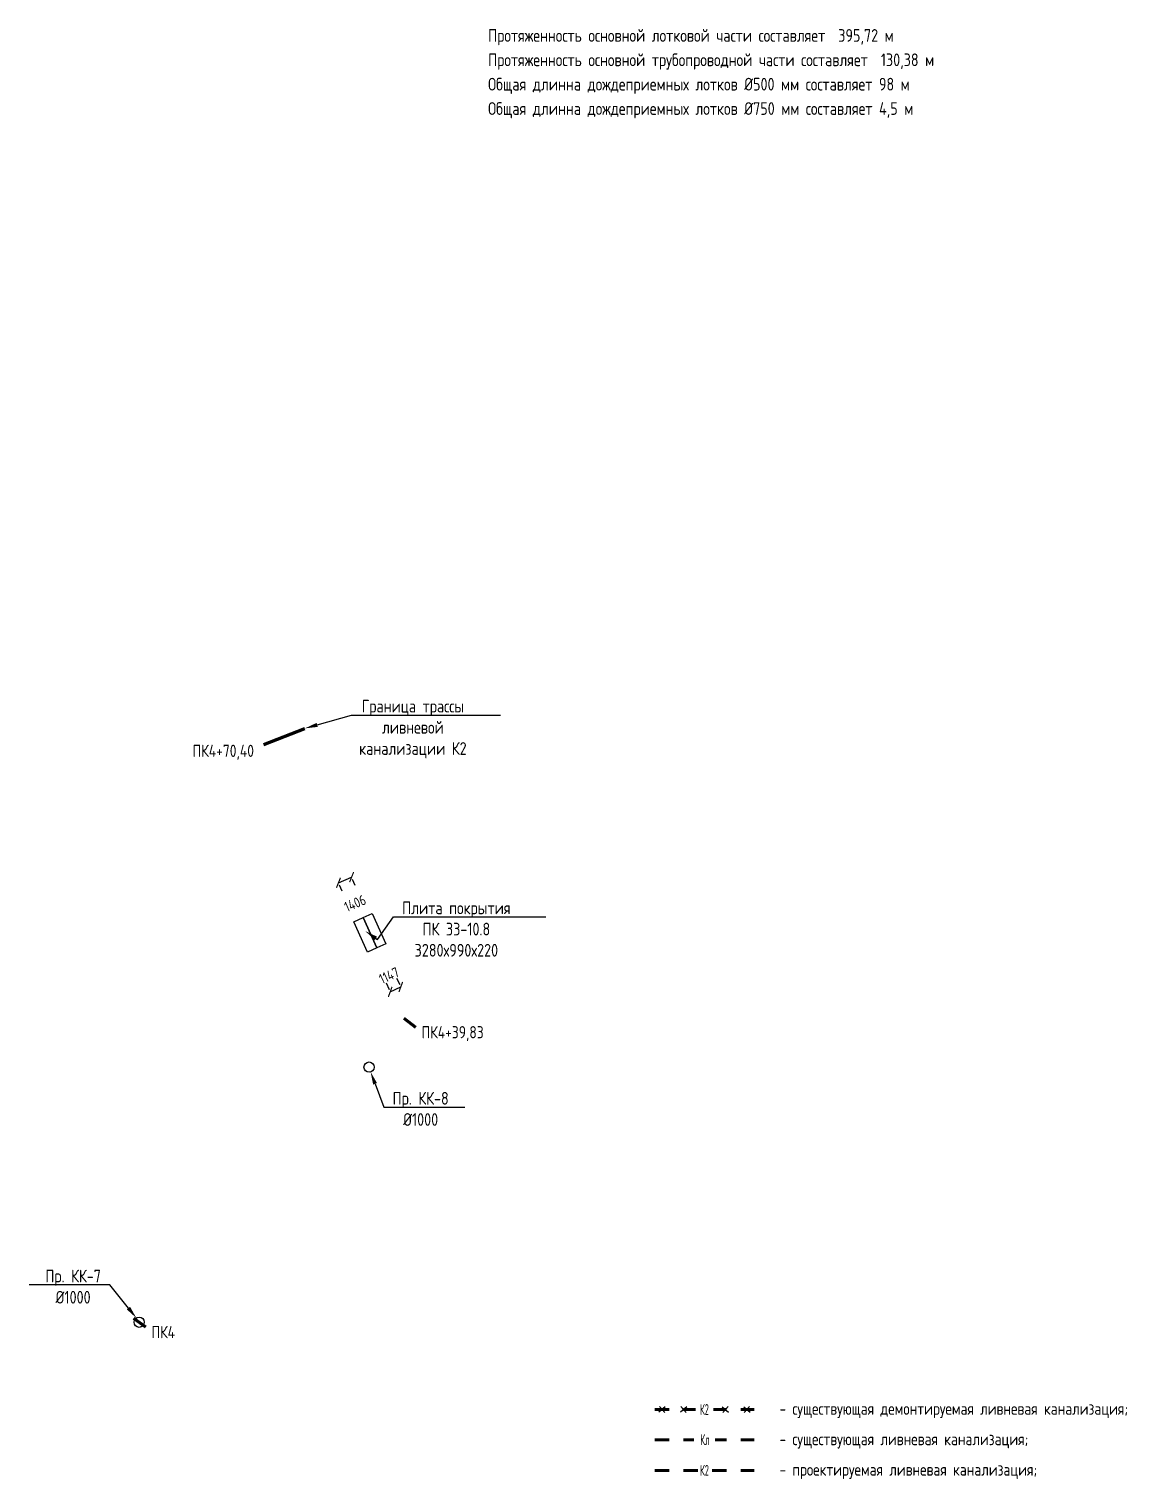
# Model space of a CAD drawing. Header units: millimetres. Extents: x 23457745 to 25202521, y 22218467 to 22861220.
# Drawn here: x 24245832 to 24353794, y 22718645 to 22861220 of the extents above; entities that cross this region are included whole.
import ezdxf
from ezdxf import colors
from ezdxf.entities.mleader import LeaderData, LeaderLine
from ezdxf.math import Vec2, Vec3

# ---------------------------------------------------------------- set-up
doc = ezdxf.new("R2010")
doc.units = ezdxf.units.MM
doc.linetypes.add('Штриховая', pattern=[2822.222233, 1411.111116, -1411.111116])
for name, color, linetype, lineweight in [('Text blocks_Ном._пера__28', 7, 'Continuous', 13), ('ВК_Текст', 7, 'Continuous', 25), ('Колодца К2', 30, 'Continuous', 30), ('Пикеты', 1, 'Continuous', 60), ('Плита перекрытия', 7, 'Continuous', 30), ('Труба К2', 7, 'Continuous', 60)]:
    doc.layers.add(name, color=color, linetype=linetype, lineweight=lineweight)
doc.layers.add('Выноски', color=7, linetype='Continuous')
doc.layers.add('ШРИФТЫ', color=7, linetype='Continuous')
doc.styles.add('GOST 2.304', font='GOST_type.ttf')
doc.styles.add('GOST_100', font='cs_gost2304.shx', dxfattribs={"width": 0.7, "height": 300})
doc.styles.get("Standard").update_dxf_attribs({"font": 'arial.ttf'})
doc.dimstyles.new('STANDARD$0', dxfattribs={"dimscale": 100, "dimtxt": 2.5, "dimasz": 1, "dimexe": 0.5, "dimexo": 2, "dimgap": 1, "dimtad": 1, "dimdec": 0, "dimzin": 0, "dimdsep": 46, "dimtxsty": 'Standard', "dimblk1": 'OBLIQUE', "dimblk2": 'OBLIQUE', "dimsah": 1, "dimcen": 2, "dimadec": 0, "dimazin": 0, "dimtfac": 1, "dimtdec": 4, "dimtofl": 0, "dimtmove": 2, "dimatfit": 3, "dimldrblk": 'OBLIQUE', "dimfxl": 1, "dimtolj": 1, "dimtzin": 0, "dimarcsym": 0})

# ---------------------------------------------------------------- blocks, each defined once
blk = doc.blocks.new('*U4')
at = {"color": 255}
blk.add_wipeout([(-200, 125), (200, 125), (200, -125), (-200, -125)], dxfattribs=at)
at = {"layer": 'ВК_Текст', "insert": (0, 0), "char_height": 250, "attachment_point": 5, "style": 'GOST_100'}
blk.add_mtext('К2', dxfattribs=at)
blk = doc.blocks.new('_ArchTick')
at = {"color": 0, "linetype": 'ByBlock', "const_width": 0.15}
blk.add_lwpolyline([(-0.5, -0.5), (0.5, 0.5)], dxfattribs=at)
blk = doc.blocks.new('*D10')
at = {"color": 0, "lineweight": -2, "transparency": 16777216}
for p, q in [((24276263, 22777277), (24277556, 22777829)), ((24276619, 22776445), (24276361, 22777047)), ((24277912, 22776997), (24277655, 22777600))]:
    blk.add_line(p, q, dxfattribs=at)
at = {"layer": 'Defpoints', "color": 0, "transparency": 16777216}
for p in [(24277519, 22777916), (24276226, 22777364), (24277556, 22777829)]:
    blk.add_point(p, dxfattribs=at)
at = {"color": 0, "lineweight": -2, "transparency": 16777216, "xscale": 750.0000000000001, "yscale": 750.0000000000001, "zscale": 750.0000000000001}
for p, rotation in [((24277556, 22777829), 23.11587157500197), ((24276263, 22777277), 203.115871575002)]:
    blk.add_blockref('_ArchTick', p, dxfattribs=dict(at, rotation=rotation))
at = {"color": 0, "transparency": 16777216, "insert": (24277892, 22775252), "char_height": 1000, "attachment_point": 5, "rotation": 23.11587, "style": 'GOST 2.304'}
blk.add_mtext('\\A1;1406', dxfattribs=at)
blk = doc.blocks.new('_Oblique')
at = {"color": 0, "linetype": 'ByBlock', "lineweight": -2}
blk.add_line((-0.5, -0.5), (0.5, 0.5), dxfattribs=at)
blk = doc.blocks.new('*D11')
at = {"color": 0, "lineweight": -2, "transparency": 16777216}
for p, q in [((24281983, 22767899), (24282283, 22767252)), ((24280942, 22767418), (24281242, 22766770)), ((24281347, 22766543), (24282388, 22767025))]:
    blk.add_line(p, q, dxfattribs=at)
at = {"layer": 'Defpoints', "color": 0, "transparency": 16777216}
for p in [(24281362, 22766510), (24282388, 22767025), (24282403, 22766992)]:
    blk.add_point(p, dxfattribs=at)
at = {"color": 0, "lineweight": -2, "transparency": 16777216, "xscale": 750.0000000000001, "yscale": 750.0000000000001, "zscale": 750.0000000000001}
for p, rotation in [((24281347, 22766543), 204.8335982869475), ((24282388, 22767025), 24.83359828694749)]:
    blk.add_blockref('_ArchTick', p, dxfattribs=dict(at, rotation=rotation))
at = {"color": 0, "transparency": 16777216, "insert": (24281237, 22768146), "char_height": 1000, "attachment_point": 5, "rotation": 24.8336, "style": 'GOST 2.304'}
blk.add_mtext('\\A1;1147', dxfattribs=at)
blk = doc.blocks.new('hfdsaf')
at = {"color": 255}
blk.add_wipeout([(-1038, 533), (1038, 533), (1038, -533), (-1038, -533)], dxfattribs=at)
at = {"layer": 'ВК_Текст', "insert": (51, 25), "char_height": 1066.7, "attachment_point": 5, "rotation": 359.99126, "style": 'GOST_100'}
blk.add_mtext('Кл', dxfattribs=at)

msp = doc.modelspace()

# ---------------------------------------------------------------- linework, layer by layer
for p, q in [((24308389.583, 22725745.727, 72631.988), (24307774.213, 22725211.708, -72639.161)), ((24308348.908, 22725171.033, 72631.988), (24307814.889, 22725786.403, -72639.161)), ((24310498.707, 22725745.727, 72643.822), (24309883.337, 22725211.708, -72627.327)), ((24310458.031, 22725171.033, 72643.822), (24309924.012, 22725786.403, -72627.327)), ((24314002.919, 22725745.727, 72643.822), (24314618.289, 22725211.708, -72627.327)), ((24314043.594, 22725171.033, 72643.822), (24314577.614, 22725786.403, -72627.327)), ((24316112.042, 22725745.727, 72631.988), (24316727.413, 22725211.708, -72639.161)), ((24316152.718, 22725171.033, 72631.988), (24316686.737, 22725786.403, -72639.161))]:
    msp.add_line(p, q)
at = {"layer": 'Колодца К2'}
for centre in [(24279267.938, 22759148.881), (24256663.936, 22734056.88)]:
    msp.add_circle(centre, 500, dxfattribs=at)
at = {"layer": 'Пикеты', "color": 240, "lineweight": 70, "true_color": 0xed1f24}
for p, q in [((24268911.987, 22790860.74), (24272965.601, 22792452.445)), ((24283866.576, 22763048.35), (24282711.694, 22763927.841)), ((24257309.247, 22733562.282), (24256154.365, 22734441.774))]:
    msp.add_line(p, q, dxfattribs=at)
at = {"layer": 'Плита перекрытия'}
for points in [[(24277771.62, 22773444.437), (24278674.151, 22773851.248), (24280018.983, 22770864.859), (24279109.425, 22770457.207), (24277771.62, 22773444.437)], [(24278681.179, 22773852.089), (24279583.71, 22774258.901), (24280928.542, 22771272.512), (24280018.983, 22770864.859), (24278681.179, 22773852.089)]]:
    msp.add_lwpolyline(points, dxfattribs=at)
at = {"layer": 'Труба К2', "linetype": 'Штриховая'}
for p, q in [((24307370.055, 22725478.753), (24317131.57, 22725478.753)), ((24307370.055, 22722483.871), (24317131.57, 22722483.871))]:
    msp.add_line(p, q, dxfattribs=at)

# ---------------------------------------------------------------- block references
at = {"layer": 'ВК_Текст', "xscale": 4.266666666666672, "yscale": 4.266666666666672, "zscale": 4.266666666666672}
msp.add_blockref('*U4', (24312250.731, 22719488.989), dxfattribs=at)

# ---------------------------------------------------------------- texts
at = {"layer": 'Text blocks_Ном._пера__28', "style": 'GOST 2.304'}
for s, p in [('- существующая демонтируемая ливневая канализация;', (24319622.493, 22724961.208)), ('- существующая ливневая канализация;', (24319622.493, 22721966.327)), ('- проектируемая ливневая канализация;', (24319622.493, 22718971.445))]:
    msp.add_text(s, height=1200, dxfattribs=at).set_placement(p)
at = {"layer": 'Пикеты', "style": 'GOST 2.304'}
for s, p in [('ПК4+70,40', (24261912.75, 22789643.535)), ('ПК4+39,83', (24284426.353, 22761974.354, -123453)), ('ПК4', (24257869.024, 22732488.287, -123453))]:
    msp.add_text(s, height=1200, dxfattribs=at).set_placement(p)
at = {"layer": 'ШРИФТЫ', "lineweight": 30, "ltscale": 100, "insert": (24290975.815, 22861212.046), "char_height": 1250, "attachment_point": 1, "line_spacing_factor": 1.15, "style": 'GOST 2.304'}
msp.add_mtext_dynamic_manual_height_columns('Протяженность основной лотковой части составляет  395,72 м\\PПротяженность основной трубопроводной части составляет  130,38 м\\PОбщая длинна дождеприемных лотков %%C500 мм составляет 98 м \\PОбщая длинна дождеприемных лотков %%C750 мм составляет 4,5 м ', width=70431.32087, gutter_width=1250, heights=[24133.913], dxfattribs=at)

# ---------------------------------------------------------------- dimensions: what is measured, and where the dimension line sits
for p1, p2, distance, picture, middle in [((24276225.937, 22777364.381), (24277519.251, 22777916.449), -94.603, '*D10', (24277892.056, 22775252.153)), ((24281362.245, 22766510.003), (24282402.995, 22766991.638), 36.547, '*D11', (24281237.144, 22768145.61))]:
    dim = msp.add_aligned_dim(p1=p1, p2=p2, distance=distance, dimstyle='STANDARD$0', override={"dimscale": 500, "dimtxt": 2, "dimasz": 1.5, "dimtxsty": 'GOST 2.304', "dimblk1": 'ArchTick', "dimblk2": 'ArchTick'})
    dim.commit()
    dim.dimension.update_dxf_attribs({"geometry": picture, "text_midpoint": middle})

# ---------------------------------------------------------------- leaders
at = {"layer": 'Выноски', "color": 0, "lineweight": -2}
ml = msp.add_multileader_mtext('Standard', dxfattribs=at)
ml.set_content('{\\C0;Граница трассы\\Pливневой\\Pканализации К2}', color=5, style='GOST 2.304')
ml.set_leader_properties(lineweight=-3)
ml.build(insert=Vec2(0, 0))
ml.multileader.update_dxf_attribs({"text_left_attachment_type": 6, "text_right_attachment_type": 6, "dogleg_length": 1, "arrow_head_size": 1250, "scale": 500})
ctx = ml.context
ctx.base_point, ctx.scale, ctx.char_height, ctx.arrow_head_size, ctx.landing_gap_size, ctx.plane_origin = Vec3(24277642.821, 22793765.127, -193576), 500, 1250, 1250, 900, Vec3(24280510.295, 22789108.96, -193576)
ctx.left_attachment, ctx.right_attachment, ctx.text_align_type = 6, 6, 1
notes = []
notes.append((ctx, [(0, (1, 1, 0), (24277542.973, 22793765.127, -193576), (1, 0), 99.848, [(1, [(24272965.601, 22792452.445, -193576)], 0, [])])]))
ctx.mtext.insert, ctx.mtext.alignment, ctx.mtext.flow_direction = Vec3(24283577.221, 22795265.127, -193576), 2, 5
ml = msp.add_multileader_mtext('Standard', dxfattribs=at)
ml.set_content('{\\C0;Плита покрытия\\PПК 33-10.8\\P3280х990х220}', color=5, style='GOST 2.304')
ml.set_leader_properties(lineweight=-3)
ml.build(insert=Vec2(0, 0))
ml.multileader.update_dxf_attribs({"text_left_attachment_type": 6, "text_right_attachment_type": 6, "dogleg_length": 1, "arrow_head_size": 1250, "scale": 500})
ctx = ml.context
ctx.base_point, ctx.scale, ctx.char_height, ctx.arrow_head_size, ctx.landing_gap_size, ctx.plane_origin = Vec3(24281784.348, 22773926.448, 105124), 500, 1250, 1250, 900, Vec3(24279863.831, 22747847.263, 105124)
ctx.left_attachment, ctx.right_attachment, ctx.text_align_type = 6, 6, 1
notes.append((ctx, [(0, (1, 1, 0), (24281684.5, 22773926.448, 105124), (1, 0), 99.848, [(0, [(24278911.273, 22772514.426, 105124), (24280097, 22771685.487, 105124)], 0, [])])]))
ctx.mtext.insert, ctx.mtext.alignment, ctx.mtext.flow_direction = Vec3(24287852.772, 22775426.448, 105124), 2, 5
ml = msp.add_multileader_mtext('Standard', dxfattribs=at)
ml.set_content('{\\C0;Пр. КК-8\\P%%C1000}', color=5, style='GOST 2.304')
ml.set_leader_properties(lineweight=-3)
ml.build(insert=Vec2(0, 0))
ml.multileader.update_dxf_attribs({"text_left_attachment_type": 6, "text_right_attachment_type": 6, "dogleg_length": 1, "arrow_head_size": 1250, "scale": 500})
ctx = ml.context
ctx.base_point, ctx.scale, ctx.char_height, ctx.arrow_head_size, ctx.landing_gap_size, ctx.plane_origin = Vec3(24280819.937, 22755202.881, 105124), 500, 1250, 1250, 900, Vec3(24278554.995, 22734634.481, 105124)
ctx.left_attachment, ctx.right_attachment, ctx.text_align_type = 6, 6, 1
notes.append((ctx, [(0, (1, 1, 0), (24280720.089, 22755202.881, 105124), (1, 0), 99.848, [(1, [(24279421.601, 22758673.079, 105124)], 0, [])])]))
ctx.mtext.insert, ctx.mtext.alignment, ctx.mtext.flow_direction = Vec3(24284341.899, 22756702.881, 105124), 2, 5
ml = msp.add_multileader_mtext('Standard', dxfattribs=at)
ml.set_content('{\\C0;Пр. КК-7\\P%%C1000}', color=5, style='GOST 2.304')
ml.set_leader_properties(lineweight=-3)
ml.build(insert=Vec2(0, 0))
ml.multileader.update_dxf_attribs({"text_left_attachment_type": 6, "text_right_attachment_type": 6, "dogleg_length": 1, "arrow_head_size": 1250, "scale": 500})
ctx = ml.context
ctx.base_point, ctx.scale, ctx.char_height, ctx.arrow_head_size, ctx.landing_gap_size, ctx.plane_origin = Vec3(24246646.891, 22737726.91, 105124), 500, 1250, 1250, 900, Vec3(24244196.502, 22706798.137, 105124)
ctx.left_attachment, ctx.right_attachment, ctx.text_align_type = 6, 6, 1
notes.append((ctx, [(1, (1, 1, 0), (24253792.45, 22737726.91, 105124), (-1, 0), 99.848, [(1, [(24256387.835, 22734473.735, 105124)], 0, [])])]))
ctx.mtext.insert, ctx.mtext.alignment, ctx.mtext.flow_direction = Vec3(24250169.747, 22739226.91, 105124), 2, 5
for ctx, leaders in notes:
    for number, flags, end, landing, length, lines in leaders:
        leader = LeaderData()
        leader.index, (leader.has_last_leader_line, leader.has_dogleg_vector, leader.attachment_direction) = number, flags
        leader.last_leader_point, leader.dogleg_vector, leader.dogleg_length = Vec3(end), Vec3(landing), length
        for number, points, colour, breaks in lines:
            line = LeaderLine()
            line.index, line.vertices, line.color, line.breaks = number, Vec3.list(points), colors.encode_raw_color(colour), breaks
            leader.lines.append(line)
        ctx.leaders.append(leader)

# ---------------------------------------------------------------- next in the draw order: linework, layer by layer
at = {"layer": 'Труба К2', "linetype": 'Штриховая'}
msp.add_line((24307370.055, 22719488.989), (24317131.57, 22719488.989), dxfattribs=at)

# ---------------------------------------------------------------- next in the draw order: block references
msp.add_blockref('hfdsaf', (24312250.813, 22722484.029))
at = {"layer": 'ВК_Текст', "xscale": 4.266666666666672, "yscale": 4.266666666666672, "zscale": 4.266666666666672}
msp.add_blockref('*U4', (24312250.813, 22725478.753), dxfattribs=at)

doc.saveas('drawing.dxf')
